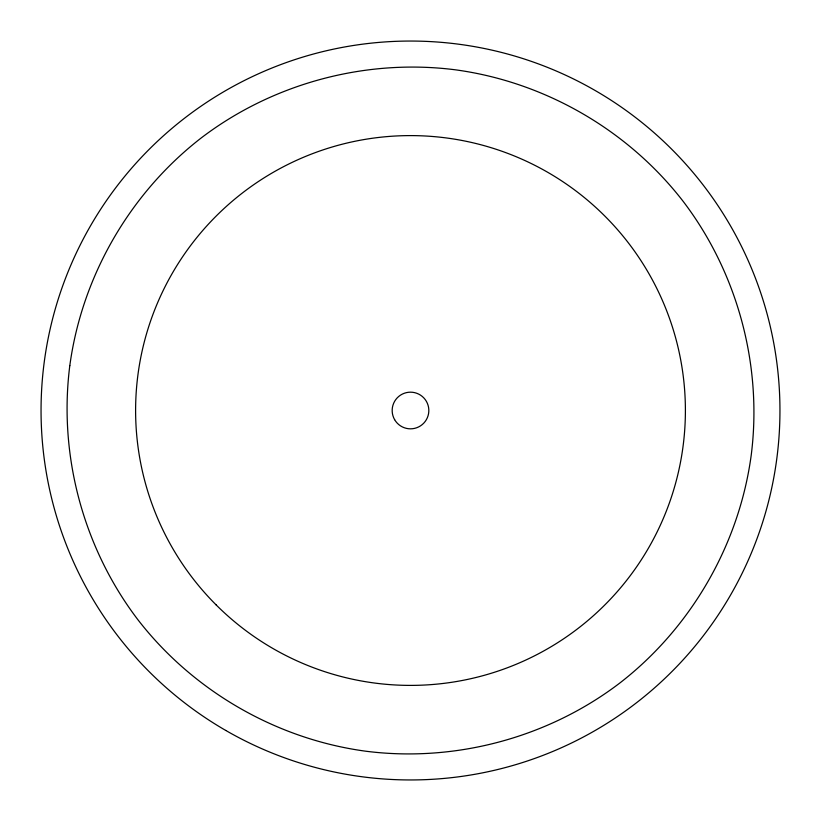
<?xml version="1.0" encoding="UTF-8"?>
<svg xmlns="http://www.w3.org/2000/svg" width="821" height="821" viewBox="0 0 821 821"><rect width="100%" height="100%" fill="white"/><g stroke="black" fill="none" stroke-linecap="round" stroke-linejoin="round"><path stroke-width="1.23" d="M69.806 365.643C58.373 455.101 83.249 547.935 137.877 619.691C193.048 691.025 276.277 739.085 365.643 751.194C455.101 762.627 547.935 737.751 619.691 683.123C691.025 627.952 739.085 544.723 751.194 455.357C762.627 365.899 737.751 273.065 683.123 201.309C627.952 129.975 544.723 81.915 455.357 69.806C365.899 58.373 273.065 83.249 201.309 137.877C129.975 193.048 81.915 276.277 69.806 365.643M216.118 604.882A274.902 274.902 0 0 0 676.032 481.65A274.902 274.902 0 0 0 339.35 144.968A274.902 274.902 0 0 0 216.118 604.882M225.775 730.454A369.45 369.45 0 0 0 779.95 410.5A369.45 369.45 0 0 0 225.775 90.546A369.45 369.45 0 0 0 225.775 730.454M394.624 419.664A18.329 18.329 0 0 0 426.376 419.664A18.329 18.329 0 0 0 410.5 392.171A18.329 18.329 0 0 0 394.624 419.664"/></g></svg>
